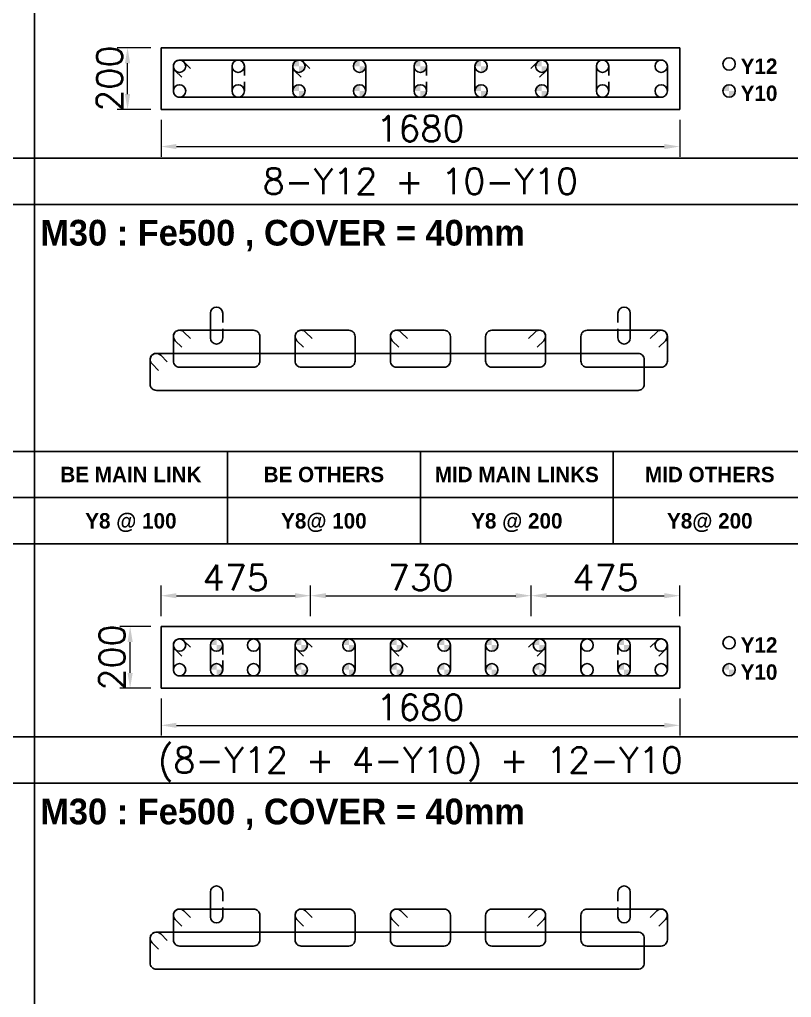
# Model space of a CAD drawing. Header units: millimetres. Extents: x -28707963 to -28231469, y 696001 to 896471.
# Drawn here: x -28322930 to -28315430, y 855714 to 865218 of the extents above; entities that cross this region are included whole.
import ezdxf
from ezdxf.enums import TextEntityAlignment as Align

# ---------------------------------------------------------------- set-up
doc = ezdxf.new("R2010")
doc.units = ezdxf.units.MM
doc.header["$MEASUREMENT"] = 0
doc.header["$PDMODE"] = 34
doc.header["$PDSIZE"] = -8
doc.layers.get('0').update_dxf_attribs({"lineweight": 5})
for name, color, linetype in [('09 COL TEXT-SCH', 2, 'Continuous'), ('14 REINF', 6, 'Continuous'), ('22 TABLE FRAME', 5, 'Continuous'), ('23 STIRRUPS', 5, 'Continuous'), ('TEXT', 4, 'Continuous')]:
    doc.layers.add(name, color=color, linetype=linetype)
doc.layers.add('19 COLUMN', color=1, linetype='Continuous', lineweight=25)
doc.styles.add('adani bold', font='')
doc.styles.add('ROMANS', font='simplex.shx')
doc.styles.get('adani bold').set_extended_font_data('Adani Bold', bold=True)
doc.dimstyles.new('D 50', dxfattribs={"dimscale": 100, "dimtxt": 3, "dimasz": 1.5, "dimexe": 1, "dimexo": 1, "dimgap": 0.5, "dimtad": 1, "dimdec": 0, "dimdsep": 46, "dimtxsty": 'ROMANS', "dimcen": 2.5, "dimclrd": 5, "dimclre": 5, "dimclrt": 4, "dimadec": 0, "dimazin": 0, "dimtfac": 1, "dimtdec": 0, "dimtmove": 0, "dimatfit": 3, "dimfxl": 1, "dimlwd": 0, "dimlwe": 0, "dimarcsym": 0})

# ---------------------------------------------------------------- blocks, each defined once
blk = doc.blocks.new('*D51')
at = {"color": 5, "lineweight": 0, "transparency": 16777216}
for p, q in [((-28321556.1, 858618.4), (-28321556.1, 858258.4)), ((-28316516.1, 858618.4), (-28316516.1, 858258.4)), ((-28321406.1, 858358.4), (-28316666.1, 858358.4))]:
    blk.add_line(p, q, dxfattribs=at)
at = {"color": 5, "transparency": 16777216}
for points in [[(-28321406.1, 858383.4), (-28321406.1, 858333.4), (-28321556.1, 858358.4)], [(-28316666.1, 858333.4), (-28316666.1, 858383.4), (-28316516.1, 858358.4)]]:
    blk.add_solid(points, dxfattribs=at)
at = {"layer": 'Defpoints', "color": 0, "transparency": 16777216}
for p in [(-28321556.1, 858718.4), (-28316516.1, 858718.4), (-28316516.1, 858358.4)]:
    blk.add_point(p, dxfattribs=at)
at = {"color": 4, "transparency": 16777216, "insert": (-28319036.1, 858533.4), "char_height": 250, "attachment_point": 5, "style": 'ROMANS'}
blk.add_mtext('1680', dxfattribs=at)
blk = doc.blocks.new('*D327')
at = {"color": 5, "lineweight": 0, "transparency": 16777216}
for p, q in [((-28321556.1, 859418.4), (-28321556.1, 859718.4)), ((-28320103.8, 859418.4), (-28320103.8, 859718.4)), ((-28321406.1, 859618.4), (-28320253.8, 859618.4))]:
    blk.add_line(p, q, dxfattribs=at)
at = {"color": 5, "transparency": 16777216}
for points in [[(-28321406.1, 859643.4), (-28321406.1, 859593.4), (-28321556.1, 859618.4)], [(-28320253.8, 859593.4), (-28320253.8, 859643.4), (-28320103.8, 859618.4)]]:
    blk.add_solid(points, dxfattribs=at)
at = {"layer": 'Defpoints', "color": 0, "transparency": 16777216}
for p in [(-28320103.8, 859618.4), (-28321556.1, 859318.4), (-28320103.8, 859318.4)]:
    blk.add_point(p, dxfattribs=at)
at = {"color": 4, "transparency": 16777216, "insert": (-28320829.9, 859793.4), "char_height": 250, "attachment_point": 5, "style": 'ROMANS'}
blk.add_mtext('475', dxfattribs=at)
blk = doc.blocks.new('*D328')
at = {"color": 5, "lineweight": 0, "transparency": 16777216}
for p, q in [((-28320103.8, 859418.4), (-28320103.8, 859718.4)), ((-28317959.6, 859418.4), (-28317959.6, 859718.4)), ((-28319953.8, 859618.4), (-28318109.6, 859618.4))]:
    blk.add_line(p, q, dxfattribs=at)
at = {"color": 5, "transparency": 16777216}
for points in [[(-28319953.8, 859643.4), (-28319953.8, 859593.4), (-28320103.8, 859618.4)], [(-28318109.6, 859593.4), (-28318109.6, 859643.4), (-28317959.6, 859618.4)]]:
    blk.add_solid(points, dxfattribs=at)
at = {"layer": 'Defpoints', "color": 0, "transparency": 16777216}
for p in [(-28317959.6, 859618.4), (-28320103.8, 859318.4), (-28317959.6, 859318.4)]:
    blk.add_point(p, dxfattribs=at)
at = {"color": 4, "transparency": 16777216, "insert": (-28319031.7, 859793.4), "char_height": 250, "attachment_point": 5, "style": 'ROMANS'}
blk.add_mtext('730', dxfattribs=at)
blk = doc.blocks.new('*D329')
at = {"color": 5, "lineweight": 0, "transparency": 16777216}
for p, q in [((-28317959.6, 859418.4), (-28317959.6, 859718.4)), ((-28316516.1, 859418.4), (-28316516.1, 859718.4)), ((-28317809.6, 859618.4), (-28316666.1, 859618.4))]:
    blk.add_line(p, q, dxfattribs=at)
at = {"color": 5, "transparency": 16777216}
for points in [[(-28317809.6, 859643.4), (-28317809.6, 859593.4), (-28317959.6, 859618.4)], [(-28316666.1, 859593.4), (-28316666.1, 859643.4), (-28316516.1, 859618.4)]]:
    blk.add_solid(points, dxfattribs=at)
at = {"layer": 'Defpoints', "color": 0, "transparency": 16777216}
for p in [(-28316516.1, 859618.4), (-28317959.6, 859318.4), (-28316516.1, 859318.4)]:
    blk.add_point(p, dxfattribs=at)
at = {"color": 4, "transparency": 16777216, "insert": (-28317237.8, 859793.4), "char_height": 250, "attachment_point": 5, "style": 'ROMANS'}
blk.add_mtext('475', dxfattribs=at)
blk = doc.blocks.new('*D330')
at = {"color": 5, "lineweight": 0, "transparency": 16777216}
for p, q in [((-28321656.1, 859318.4), (-28321956.1, 859318.4)), ((-28321856.1, 858868.4), (-28321856.1, 859168.4)), ((-28321656.1, 858718.4), (-28321956.1, 858718.4))]:
    blk.add_line(p, q, dxfattribs=at)
at = {"color": 5, "transparency": 16777216}
for points in [[(-28321831.1, 859168.4), (-28321881.1, 859168.4), (-28321856.1, 859318.4)], [(-28321881.1, 858868.4), (-28321831.1, 858868.4), (-28321856.1, 858718.4)]]:
    blk.add_solid(points, dxfattribs=at)
at = {"layer": 'Defpoints', "color": 0, "transparency": 16777216}
for p in [(-28321856.1, 859318.4), (-28321556.1, 859318.4), (-28321556.1, 858718.4)]:
    blk.add_point(p, dxfattribs=at)
at = {"color": 4, "transparency": 16777216, "insert": (-28322031.1, 859018.4), "char_height": 250, "attachment_point": 5, "rotation": 90, "style": 'ROMANS'}
blk.add_mtext('200', dxfattribs=at)
blk = doc.blocks.new('*D826')
at = {"color": 5, "lineweight": 0, "transparency": 16777216}
for p, q in [((-28321556.1, 864243.4), (-28321556.1, 863883.4)), ((-28316516.1, 864243.4), (-28316516.1, 863883.4)), ((-28321406.1, 863983.4), (-28316666.1, 863983.4))]:
    blk.add_line(p, q, dxfattribs=at)
at = {"color": 5, "transparency": 16777216}
for points in [[(-28321406.1, 864008.4), (-28321406.1, 863958.4), (-28321556.1, 863983.4)], [(-28316666.1, 863958.4), (-28316666.1, 864008.4), (-28316516.1, 863983.4)]]:
    blk.add_solid(points, dxfattribs=at)
at = {"layer": 'Defpoints', "color": 0, "transparency": 16777216}
for p in [(-28321556.1, 864343.4), (-28316516.1, 864343.4), (-28316516.1, 863983.4)]:
    blk.add_point(p, dxfattribs=at)
at = {"color": 4, "transparency": 16777216, "insert": (-28319036.1, 864158.4), "char_height": 250, "attachment_point": 5, "style": 'ROMANS'}
blk.add_mtext('1680', dxfattribs=at)
blk = doc.blocks.new('*D847')
at = {"color": 5, "lineweight": 0, "transparency": 16777216}
for p, q in [((-28321656.1, 864943.4), (-28321981.1, 864943.4)), ((-28321881.1, 864493.4), (-28321881.1, 864793.4)), ((-28321656.1, 864343.4), (-28321981.1, 864343.4))]:
    blk.add_line(p, q, dxfattribs=at)
at = {"color": 5, "transparency": 16777216}
for points in [[(-28321856.1, 864793.4), (-28321906.1, 864793.4), (-28321881.1, 864943.4)], [(-28321906.1, 864493.4), (-28321856.1, 864493.4), (-28321881.1, 864343.4)]]:
    blk.add_solid(points, dxfattribs=at)
at = {"layer": 'Defpoints', "color": 0, "transparency": 16777216}
for p in [(-28321881.1, 864943.4), (-28321556.1, 864943.4), (-28321556.1, 864343.4)]:
    blk.add_point(p, dxfattribs=at)
at = {"color": 4, "transparency": 16777216, "insert": (-28322056.1, 864643.4), "char_height": 250, "attachment_point": 5, "rotation": 90, "style": 'ROMANS'}
blk.add_mtext('200', dxfattribs=at)

msp = doc.modelspace()

# ---------------------------------------------------------------- hatches: boundary and pattern name
at = {"layer": '14 REINF'}
h = msp.add_hatch(color=6, dxfattribs=at)
edge = h.paths.add_edge_path(flags=0)
edge.add_line((-28320276.1, 864763.4), (-28320216.1, 864763.4))
edge.add_line((-28320216.1, 864763.4), (-28320216.1, 864823.4))
edge.add_arc((-28320216.1, 864763.4), 60, 90, 180)
edge = h.paths.add_edge_path(flags=0)
edge.add_line((-28320156.1, 864763.4), (-28320216.1, 864763.4))
edge.add_line((-28320216.1, 864763.4), (-28320216.1, 864703.4))
edge.add_arc((-28320216.1, 864763.4), 60, 270, 360)
h = msp.add_hatch(color=6, dxfattribs=at)
edge = h.paths.add_edge_path(flags=0)
edge.add_line((-28319686.1, 864763.4), (-28319626.1, 864763.4))
edge.add_line((-28319626.1, 864763.4), (-28319626.1, 864823.4))
edge.add_arc((-28319626.1, 864763.4), 60, 90, 180)
edge = h.paths.add_edge_path(flags=0)
edge.add_line((-28319566.1, 864763.4), (-28319626.1, 864763.4))
edge.add_line((-28319626.1, 864763.4), (-28319626.1, 864703.4))
edge.add_arc((-28319626.1, 864763.4), 60, 270, 360)
h = msp.add_hatch(color=6, dxfattribs=at)
edge = h.paths.add_edge_path(flags=0)
edge.add_line((-28319096.1, 864763.4), (-28319036.1, 864763.4))
edge.add_line((-28319036.1, 864763.4), (-28319036.1, 864823.4))
edge.add_arc((-28319036.1, 864763.4), 60, 90, 180)
edge = h.paths.add_edge_path(flags=0)
edge.add_line((-28318976.1, 864763.4), (-28319036.1, 864763.4))
edge.add_line((-28319036.1, 864763.4), (-28319036.1, 864703.4))
edge.add_arc((-28319036.1, 864763.4), 60, 270, 360)
h = msp.add_hatch(color=6, dxfattribs=at)
edge = h.paths.add_edge_path(flags=0)
edge.add_line((-28318506.1, 864763.4), (-28318446.1, 864763.4))
edge.add_line((-28318446.1, 864763.4), (-28318446.1, 864823.4))
edge.add_arc((-28318446.1, 864763.4), 60, 90, 180)
edge = h.paths.add_edge_path(flags=0)
edge.add_line((-28318386.1, 864763.4), (-28318446.1, 864763.4))
edge.add_line((-28318446.1, 864763.4), (-28318446.1, 864703.4))
edge.add_arc((-28318446.1, 864763.4), 60, 270, 360)
h = msp.add_hatch(color=6, dxfattribs=at)
edge = h.paths.add_edge_path(flags=0)
edge.add_line((-28317916.1, 864763.4), (-28317856.1, 864763.4))
edge.add_line((-28317856.1, 864763.4), (-28317856.1, 864823.4))
edge.add_arc((-28317856.1, 864763.4), 60, 90, 180)
edge = h.paths.add_edge_path(flags=0)
edge.add_line((-28317796.1, 864763.4), (-28317856.1, 864763.4))
edge.add_line((-28317856.1, 864763.4), (-28317856.1, 864703.4))
edge.add_arc((-28317856.1, 864763.4), 60, 270, 360)
h = msp.add_hatch(color=6, dxfattribs=at)
edge = h.paths.add_edge_path(flags=0)
edge.add_line((-28320276.1, 864523.4), (-28320216.1, 864523.4))
edge.add_line((-28320216.1, 864523.4), (-28320216.1, 864583.4))
edge.add_arc((-28320216.1, 864523.4), 60, 90, 180)
edge = h.paths.add_edge_path(flags=0)
edge.add_line((-28320156.1, 864523.4), (-28320216.1, 864523.4))
edge.add_line((-28320216.1, 864523.4), (-28320216.1, 864463.4))
edge.add_arc((-28320216.1, 864523.4), 60, 270, 360)
h = msp.add_hatch(color=6, dxfattribs=at)
edge = h.paths.add_edge_path(flags=0)
edge.add_line((-28319686.1, 864523.4), (-28319626.1, 864523.4))
edge.add_line((-28319626.1, 864523.4), (-28319626.1, 864583.4))
edge.add_arc((-28319626.1, 864523.4), 60, 90, 180)
edge = h.paths.add_edge_path(flags=0)
edge.add_line((-28319566.1, 864523.4), (-28319626.1, 864523.4))
edge.add_line((-28319626.1, 864523.4), (-28319626.1, 864463.4))
edge.add_arc((-28319626.1, 864523.4), 60, 270, 360)
h = msp.add_hatch(color=6, dxfattribs=at)
edge = h.paths.add_edge_path(flags=0)
edge.add_line((-28319096.1, 864523.4), (-28319036.1, 864523.4))
edge.add_line((-28319036.1, 864523.4), (-28319036.1, 864583.4))
edge.add_arc((-28319036.1, 864523.4), 60, 90, 180)
edge = h.paths.add_edge_path(flags=0)
edge.add_line((-28318976.1, 864523.4), (-28319036.1, 864523.4))
edge.add_line((-28319036.1, 864523.4), (-28319036.1, 864463.4))
edge.add_arc((-28319036.1, 864523.4), 60, 270, 360)
h = msp.add_hatch(color=6, dxfattribs=at)
edge = h.paths.add_edge_path(flags=0)
edge.add_line((-28318506.1, 864523.4), (-28318446.1, 864523.4))
edge.add_line((-28318446.1, 864523.4), (-28318446.1, 864583.4))
edge.add_arc((-28318446.1, 864523.4), 60, 90, 180)
edge = h.paths.add_edge_path(flags=0)
edge.add_line((-28318386.1, 864523.4), (-28318446.1, 864523.4))
edge.add_line((-28318446.1, 864523.4), (-28318446.1, 864463.4))
edge.add_arc((-28318446.1, 864523.4), 60, 270, 360)
h = msp.add_hatch(color=6, dxfattribs=at)
edge = h.paths.add_edge_path(flags=0)
edge.add_line((-28317916.1, 864523.4), (-28317856.1, 864523.4))
edge.add_line((-28317856.1, 864523.4), (-28317856.1, 864583.4))
edge.add_arc((-28317856.1, 864523.4), 60, 90, 180)
edge = h.paths.add_edge_path(flags=0)
edge.add_line((-28317796.1, 864523.4), (-28317856.1, 864523.4))
edge.add_line((-28317856.1, 864523.4), (-28317856.1, 864463.4))
edge.add_arc((-28317856.1, 864523.4), 60, 270, 360)
h = msp.add_hatch(color=6, dxfattribs=at)
edge = h.paths.add_edge_path(flags=0)
edge.add_line((-28316096.1, 864523.4), (-28316036.1, 864523.4))
edge.add_line((-28316036.1, 864523.4), (-28316036.1, 864583.4))
edge.add_arc((-28316036.1, 864523.4), 60, 90, 180)
edge = h.paths.add_edge_path(flags=0)
edge.add_line((-28315976.1, 864523.4), (-28316036.1, 864523.4))
edge.add_line((-28316036.1, 864523.4), (-28316036.1, 864463.4))
edge.add_arc((-28316036.1, 864523.4), 60, 270, 360)
h = msp.add_hatch(color=6, dxfattribs=at)
edge = h.paths.add_edge_path(flags=0)
edge.add_line((-28321076.1, 859138.4), (-28321016.1, 859138.4))
edge.add_line((-28321016.1, 859138.4), (-28321016.1, 859198.4))
edge.add_arc((-28321016.1, 859138.4), 60, 90, 180)
edge = h.paths.add_edge_path(flags=0)
edge.add_line((-28320956.1, 859138.4), (-28321016.1, 859138.4))
edge.add_line((-28321016.1, 859138.4), (-28321016.1, 859078.4))
edge.add_arc((-28321016.1, 859138.4), 60, 270, 360)
h = msp.add_hatch(color=6, dxfattribs=at)
edge = h.paths.add_edge_path(flags=0)
edge.add_line((-28320253.2, 859138.4), (-28320193.2, 859138.4))
edge.add_line((-28320193.2, 859138.4), (-28320193.2, 859198.4))
edge.add_arc((-28320193.2, 859138.4), 60, 90, 180)
edge = h.paths.add_edge_path(flags=0)
edge.add_line((-28320133.2, 859138.4), (-28320193.2, 859138.4))
edge.add_line((-28320193.2, 859138.4), (-28320193.2, 859078.4))
edge.add_arc((-28320193.2, 859138.4), 60, 270, 360)
h = msp.add_hatch(color=6, dxfattribs=at)
edge = h.paths.add_edge_path(flags=0)
edge.add_line((-28319790.4, 859138.4), (-28319730.4, 859138.4))
edge.add_line((-28319730.4, 859138.4), (-28319730.4, 859198.4))
edge.add_arc((-28319730.4, 859138.4), 60, 90, 180)
edge = h.paths.add_edge_path(flags=0)
edge.add_line((-28319670.4, 859138.4), (-28319730.4, 859138.4))
edge.add_line((-28319730.4, 859138.4), (-28319730.4, 859078.4))
edge.add_arc((-28319730.4, 859138.4), 60, 270, 360)
h = msp.add_hatch(color=6, dxfattribs=at)
edge = h.paths.add_edge_path(flags=0)
edge.add_line((-28319327.5, 859138.4), (-28319267.5, 859138.4))
edge.add_line((-28319267.5, 859138.4), (-28319267.5, 859198.4))
edge.add_arc((-28319267.5, 859138.4), 60, 90, 180)
edge = h.paths.add_edge_path(flags=0)
edge.add_line((-28319207.5, 859138.4), (-28319267.5, 859138.4))
edge.add_line((-28319267.5, 859138.4), (-28319267.5, 859078.4))
edge.add_arc((-28319267.5, 859138.4), 60, 270, 360)
h = msp.add_hatch(color=6, dxfattribs=at)
edge = h.paths.add_edge_path(flags=0)
edge.add_line((-28318864.7, 859138.4), (-28318804.7, 859138.4))
edge.add_line((-28318804.7, 859138.4), (-28318804.7, 859198.4))
edge.add_arc((-28318804.7, 859138.4), 60, 90, 180)
edge = h.paths.add_edge_path(flags=0)
edge.add_line((-28318744.7, 859138.4), (-28318804.7, 859138.4))
edge.add_line((-28318804.7, 859138.4), (-28318804.7, 859078.4))
edge.add_arc((-28318804.7, 859138.4), 60, 270, 360)
h = msp.add_hatch(color=6, dxfattribs=at)
edge = h.paths.add_edge_path(flags=0)
edge.add_line((-28318401.8, 859138.4), (-28318341.8, 859138.4))
edge.add_line((-28318341.8, 859138.4), (-28318341.8, 859198.4))
edge.add_arc((-28318341.8, 859138.4), 60, 90, 180)
edge = h.paths.add_edge_path(flags=0)
edge.add_line((-28318281.8, 859138.4), (-28318341.8, 859138.4))
edge.add_line((-28318341.8, 859138.4), (-28318341.8, 859078.4))
edge.add_arc((-28318341.8, 859138.4), 60, 270, 360)
h = msp.add_hatch(color=6, dxfattribs=at)
edge = h.paths.add_edge_path(flags=0)
edge.add_line((-28317939, 859138.4), (-28317879, 859138.4))
edge.add_line((-28317879, 859138.4), (-28317879, 859198.4))
edge.add_arc((-28317879, 859138.4), 60, 90, 180)
edge = h.paths.add_edge_path(flags=0)
edge.add_line((-28317819, 859138.4), (-28317879, 859138.4))
edge.add_line((-28317879, 859138.4), (-28317879, 859078.4))
edge.add_arc((-28317879, 859138.4), 60, 270, 360)
h = msp.add_hatch(color=6, dxfattribs=at)
edge = h.paths.add_edge_path(flags=0)
edge.add_line((-28317116.1, 859138.4), (-28317056.1, 859138.4))
edge.add_line((-28317056.1, 859138.4), (-28317056.1, 859198.4))
edge.add_arc((-28317056.1, 859138.4), 60, 90, 180)
edge = h.paths.add_edge_path(flags=0)
edge.add_line((-28316996.1, 859138.4), (-28317056.1, 859138.4))
edge.add_line((-28317056.1, 859138.4), (-28317056.1, 859078.4))
edge.add_arc((-28317056.1, 859138.4), 60, 270, 360)
h = msp.add_hatch(color=6, dxfattribs=at)
edge = h.paths.add_edge_path(flags=0)
edge.add_line((-28321076.1, 858898.4), (-28321016.1, 858898.4))
edge.add_line((-28321016.1, 858898.4), (-28321016.1, 858958.4))
edge.add_arc((-28321016.1, 858898.4), 60, 90, 180)
edge = h.paths.add_edge_path(flags=0)
edge.add_line((-28320956.1, 858898.4), (-28321016.1, 858898.4))
edge.add_line((-28321016.1, 858898.4), (-28321016.1, 858838.4))
edge.add_arc((-28321016.1, 858898.4), 60, 270, 360)
h = msp.add_hatch(color=6, dxfattribs=at)
edge = h.paths.add_edge_path(flags=0)
edge.add_line((-28320253.2, 858898.4), (-28320193.2, 858898.4))
edge.add_line((-28320193.2, 858898.4), (-28320193.2, 858958.4))
edge.add_arc((-28320193.2, 858898.4), 60, 90, 180)
edge = h.paths.add_edge_path(flags=0)
edge.add_line((-28320133.2, 858898.4), (-28320193.2, 858898.4))
edge.add_line((-28320193.2, 858898.4), (-28320193.2, 858838.4))
edge.add_arc((-28320193.2, 858898.4), 60, 270, 360)
h = msp.add_hatch(color=6, dxfattribs=at)
edge = h.paths.add_edge_path(flags=0)
edge.add_line((-28319790.4, 858898.4), (-28319730.4, 858898.4))
edge.add_line((-28319730.4, 858898.4), (-28319730.4, 858958.4))
edge.add_arc((-28319730.4, 858898.4), 60, 90, 180)
edge = h.paths.add_edge_path(flags=0)
edge.add_line((-28319670.4, 858898.4), (-28319730.4, 858898.4))
edge.add_line((-28319730.4, 858898.4), (-28319730.4, 858838.4))
edge.add_arc((-28319730.4, 858898.4), 60, 270, 360)
h = msp.add_hatch(color=6, dxfattribs=at)
edge = h.paths.add_edge_path(flags=0)
edge.add_line((-28319327.5, 858898.4), (-28319267.5, 858898.4))
edge.add_line((-28319267.5, 858898.4), (-28319267.5, 858958.4))
edge.add_arc((-28319267.5, 858898.4), 60, 90, 180)
edge = h.paths.add_edge_path(flags=0)
edge.add_line((-28319207.5, 858898.4), (-28319267.5, 858898.4))
edge.add_line((-28319267.5, 858898.4), (-28319267.5, 858838.4))
edge.add_arc((-28319267.5, 858898.4), 60, 270, 360)
h = msp.add_hatch(color=6, dxfattribs=at)
edge = h.paths.add_edge_path(flags=0)
edge.add_line((-28318864.7, 858898.4), (-28318804.7, 858898.4))
edge.add_line((-28318804.7, 858898.4), (-28318804.7, 858958.4))
edge.add_arc((-28318804.7, 858898.4), 60, 90, 180)
edge = h.paths.add_edge_path(flags=0)
edge.add_line((-28318744.7, 858898.4), (-28318804.7, 858898.4))
edge.add_line((-28318804.7, 858898.4), (-28318804.7, 858838.4))
edge.add_arc((-28318804.7, 858898.4), 60, 270, 360)
h = msp.add_hatch(color=6, dxfattribs=at)
edge = h.paths.add_edge_path(flags=0)
edge.add_line((-28318401.8, 858898.4), (-28318341.8, 858898.4))
edge.add_line((-28318341.8, 858898.4), (-28318341.8, 858958.4))
edge.add_arc((-28318341.8, 858898.4), 60, 90, 180)
edge = h.paths.add_edge_path(flags=0)
edge.add_line((-28318281.8, 858898.4), (-28318341.8, 858898.4))
edge.add_line((-28318341.8, 858898.4), (-28318341.8, 858838.4))
edge.add_arc((-28318341.8, 858898.4), 60, 270, 360)
h = msp.add_hatch(color=6, dxfattribs=at)
edge = h.paths.add_edge_path(flags=0)
edge.add_line((-28317939, 858898.4), (-28317879, 858898.4))
edge.add_line((-28317879, 858898.4), (-28317879, 858958.4))
edge.add_arc((-28317879, 858898.4), 60, 90, 180)
edge = h.paths.add_edge_path(flags=0)
edge.add_line((-28317819, 858898.4), (-28317879, 858898.4))
edge.add_line((-28317879, 858898.4), (-28317879, 858838.4))
edge.add_arc((-28317879, 858898.4), 60, 270, 360)
h = msp.add_hatch(color=6, dxfattribs=at)
edge = h.paths.add_edge_path(flags=0)
edge.add_line((-28317116.1, 858898.4), (-28317056.1, 858898.4))
edge.add_line((-28317056.1, 858898.4), (-28317056.1, 858958.4))
edge.add_arc((-28317056.1, 858898.4), 60, 90, 180)
edge = h.paths.add_edge_path(flags=0)
edge.add_line((-28316996.1, 858898.4), (-28317056.1, 858898.4))
edge.add_line((-28317056.1, 858898.4), (-28317056.1, 858838.4))
edge.add_arc((-28317056.1, 858898.4), 60, 270, 360)
h = msp.add_hatch(color=6, dxfattribs=at)
edge = h.paths.add_edge_path(flags=0)
edge.add_line((-28316096.1, 858898.4), (-28316036.1, 858898.4))
edge.add_line((-28316036.1, 858898.4), (-28316036.1, 858958.4))
edge.add_arc((-28316036.1, 858898.4), 60, 90, 180)
edge = h.paths.add_edge_path(flags=0)
edge.add_line((-28315976.1, 858898.4), (-28316036.1, 858898.4))
edge.add_line((-28316036.1, 858898.4), (-28316036.1, 858838.4))
edge.add_arc((-28316036.1, 858898.4), 60, 270, 360)

# ---------------------------------------------------------------- linework, layer by layer
at = {"layer": '14 REINF', "color": 6}
for centre in [(-28321376.1, 864763.4), (-28320806.1, 864763.4), (-28320216.1, 864763.4), (-28319626.1, 864763.4), (-28319036.1, 864763.4), (-28318446.1, 864763.4), (-28317856.1, 864763.4), (-28317266.1, 864763.4), (-28316696.1, 864763.4), (-28316036.1, 864785.9), (-28321376.1, 864523.4), (-28320806.1, 864523.4), (-28320216.1, 864523.4), (-28319626.1, 864523.4), (-28319036.1, 864523.4), (-28318446.1, 864523.4), (-28317856.1, 864523.4), (-28317266.1, 864523.4), (-28316696.1, 864523.4), (-28316036.1, 864523.4), (-28316036.1, 859160.9), (-28321376.1, 859138.4), (-28321016.1, 859138.4), (-28320656.1, 859138.4), (-28320193.2, 859138.4), (-28319730.4, 859138.4), (-28319267.5, 859138.4), (-28318804.7, 859138.4), (-28318341.8, 859138.4), (-28317879, 859138.4), (-28317416.1, 859138.4), (-28317056.1, 859138.4), (-28316696.1, 859138.4), (-28321376.1, 858898.4), (-28321016.1, 858898.4), (-28320656.1, 858898.4), (-28320193.2, 858898.4), (-28319730.4, 858898.4), (-28319267.5, 858898.4), (-28318804.7, 858898.4), (-28318341.8, 858898.4), (-28317879, 858898.4), (-28317416.1, 858898.4), (-28317056.1, 858898.4), (-28316696.1, 858898.4), (-28316036.1, 858898.4)]:
    msp.add_circle(centre, 60, dxfattribs=at)
at = {"layer": '19 COLUMN', "color": 4}
for points in [[(-28316516.1, 864943.4), (-28321556.1, 864943.4)], [(-28321556.1, 864943.4), (-28321556.1, 864343.4)], [(-28316516.1, 864343.4), (-28316516.1, 864943.4)], [(-28321556.1, 864343.4), (-28316516.1, 864343.4)], [(-28316516.1, 859318.4), (-28321556.1, 859318.4)], [(-28321556.1, 859318.4), (-28321556.1, 858718.4)], [(-28316516.1, 858718.4), (-28316516.1, 859318.4)], [(-28321556.1, 858718.4), (-28316516.1, 858718.4)]]:
    msp.add_lwpolyline(points, dxfattribs=at)
at = {"layer": '22 TABLE FRAME', "color": 5, "linetype": 'Continuous'}
for p, q in [((-28322786.1, 886726.1), (-28322786.1, 863421.2)), ((-28330286.1, 863871.2), (-28275536.1, 863871.2)), ((-28334786.1, 863421.2), (-28245536.1, 863421.2)), ((-28322786.1, 863421.2), (-28322786.1, 788796.2)), ((-28330286.1, 861021.2), (-28245536.1, 861021.2)), ((-28320911.1, 861021.2), (-28320911.1, 860121.2)), ((-28319036.1, 861021.2), (-28319036.1, 860121.2)), ((-28317161.1, 861021.2), (-28317161.1, 860121.2)), ((-28330286.1, 860571.2), (-28245536.1, 860571.2)), ((-28330286.1, 860121.2), (-28245536.1, 860121.2)), ((-28330286.1, 858246.2), (-28245536.1, 858246.2)), ((-28334786.1, 857796.2), (-28245536.1, 857796.2))]:
    msp.add_line(p, q, dxfattribs=at)
at = {"layer": '23 STIRRUPS', "color": 5}
for points in [[(-28321354.9, 864657.3), (-28321418.5, 864720.9, -0.668178), (-28321376.1, 864823.4), (-28316696.1, 864823.4, -0.414214), (-28316636.1, 864763.4), (-28316636.1, 864523.4, -0.414214), (-28316696.1, 864463.4), (-28321376.1, 864463.4, -0.414214), (-28321436.1, 864523.4), (-28321436.1, 864763.4, -0.668179), (-28321333.7, 864805.8), (-28321270, 864742.1)], [(-28320746.1, 864613.4), (-28320746.1, 864523.4, -1), (-28320866.1, 864523.4), (-28320866.1, 864763.4, -1), (-28320746.1, 864763.4), (-28320746.1, 864673.4)], [(-28320194.9, 864657.3), (-28320258.5, 864720.9, -0.668042), (-28320216.1, 864823.4), (-28319626.1, 864823.4, -0.414104), (-28319566.1, 864763.4), (-28319566.1, 864523.4, -0.414104), (-28319626.1, 864463.4), (-28320216.1, 864463.4, -0.414104), (-28320276.1, 864523.4), (-28320276.1, 864763.4, -0.668179), (-28320173.6, 864805.8), (-28320110, 864742.1)], [(-28318976.1, 864613.4), (-28318976.1, 864523.4, -1), (-28319096.1, 864523.4), (-28319096.1, 864763.4, -1), (-28318976.1, 864763.4), (-28318976.1, 864673.4)], [(-28317962.2, 864742.1), (-28317898.6, 864805.8, -0.668179), (-28317796.1, 864763.4), (-28317796.1, 864523.4, -0.414104), (-28317856.1, 864463.4), (-28318446.1, 864463.4, -0.414104), (-28318506.1, 864523.4), (-28318506.1, 864763.4, -0.414104), (-28318446.1, 864823.4), (-28317856.1, 864823.4, -0.668042), (-28317813.7, 864720.9), (-28317877.3, 864657.3)], [(-28317206.1, 864613.4), (-28317206.1, 864523.4, -1), (-28317326.1, 864523.4), (-28317326.1, 864763.4, -1), (-28317206.1, 864763.4), (-28317206.1, 864673.4)], [(-28320956.1, 862213.4), (-28320956.1, 862123.4, -1), (-28321076.1, 862123.4), (-28321076.1, 862363.4, -1), (-28320956.1, 862363.4), (-28320956.1, 862273.4)], [(-28317116.1, 862273.4), (-28317116.1, 862363.4, -1), (-28316996.1, 862363.4), (-28316996.1, 862123.4, -1), (-28317116.1, 862123.4), (-28317116.1, 862213.4)], [(-28321354.9, 862032.3), (-28321418.5, 862095.9, -0.668178), (-28321376.1, 862198.4), (-28320656.1, 862198.4, -0.414214), (-28320596.1, 862138.4), (-28320596.1, 861898.4, -0.414214), (-28320656.1, 861838.4), (-28321376.1, 861838.4, -0.414214), (-28321436.1, 861898.4), (-28321436.1, 862138.4, -0.668179), (-28321333.7, 862180.8), (-28321270, 862117.1)], [(-28320172.1, 862032.3), (-28320235.7, 862095.9, -0.668359), (-28320193.2, 862198.4), (-28319730.4, 862198.4, -0.41425), (-28319670.4, 862138.4), (-28319670.4, 861898.4, -0.41425), (-28319730.4, 861838.4), (-28320193.2, 861838.4, -0.41436), (-28320253.2, 861898.4), (-28320253.2, 862138.4, -0.668179), (-28320150.8, 862180.8), (-28320087.2, 862117.1)], [(-28319246.3, 862032.3), (-28319310, 862095.9, -0.668314), (-28319267.5, 862198.4), (-28318804.7, 862198.4, -0.414323), (-28318744.7, 862138.4), (-28318744.7, 861898.4, -0.414323), (-28318804.7, 861838.4), (-28319267.5, 861838.4, -0.414323), (-28319327.5, 861898.4), (-28319327.5, 862138.4, -0.668179), (-28319225.1, 862180.8), (-28319161.5, 862117.1)], [(-28317985, 862117.1), (-28317921.4, 862180.8, -0.668179), (-28317819, 862138.4), (-28317819, 861898.4, -0.41436), (-28317879, 861838.4), (-28318341.8, 861838.4, -0.41425), (-28318401.8, 861898.4), (-28318401.8, 862138.4, -0.41425), (-28318341.8, 862198.4), (-28317879, 862198.4, -0.668359), (-28317836.5, 862095.9), (-28317900.1, 862032.3)], [(-28316802.2, 862117.1), (-28316738.5, 862180.8, -0.668179), (-28316636.1, 862138.4), (-28316636.1, 861898.4, -0.414214), (-28316696.1, 861838.4), (-28317416.1, 861838.4, -0.414214), (-28317476.1, 861898.4), (-28317476.1, 862138.4, -0.414214), (-28317416.1, 862198.4), (-28316696.1, 862198.4, -0.668178), (-28316653.7, 862095.9), (-28316717.3, 862032.3)], [(-28321579.9, 861807.3), (-28321643.5, 861870.9, -0.668178), (-28321601.1, 861973.4), (-28316921.1, 861973.4, -0.414214), (-28316861.1, 861913.4), (-28316861.1, 861673.4, -0.414214), (-28316921.1, 861613.4), (-28321601.1, 861613.4, -0.414214), (-28321661.1, 861673.4), (-28321661.1, 861913.4, -0.668179), (-28321558.7, 861955.8), (-28321495, 861892.1)], [(-28321354.9, 859032.3), (-28321418.5, 859095.9, -0.668178), (-28321376.1, 859198.4), (-28316696.1, 859198.4, -0.414214), (-28316636.1, 859138.4), (-28316636.1, 858898.4, -0.414214), (-28316696.1, 858838.4), (-28321376.1, 858838.4, -0.414214), (-28321436.1, 858898.4), (-28321436.1, 859138.4, -0.668179), (-28321333.7, 859180.8), (-28321270, 859117.1)], [(-28321354.9, 859032.3), (-28321418.5, 859095.9, -0.668178), (-28321376.1, 859198.4), (-28320656.1, 859198.4, -0.414214), (-28320596.1, 859138.4), (-28320596.1, 858898.4, -0.414214), (-28320656.1, 858838.4), (-28321376.1, 858838.4, -0.414214), (-28321436.1, 858898.4), (-28321436.1, 859138.4, -0.668179), (-28321333.7, 859180.8), (-28321270, 859117.1)], [(-28320956.1, 858988.4), (-28320956.1, 858898.4, -1), (-28321076.1, 858898.4), (-28321076.1, 859138.4, -1), (-28320956.1, 859138.4), (-28320956.1, 859048.4)], [(-28320172.1, 859032.3), (-28320235.7, 859095.9, -0.668359), (-28320193.2, 859198.4), (-28319730.4, 859198.4, -0.41425), (-28319670.4, 859138.4), (-28319670.4, 858898.4, -0.41425), (-28319730.4, 858838.4), (-28320193.2, 858838.4, -0.41436), (-28320253.2, 858898.4), (-28320253.2, 859138.4, -0.668179), (-28320150.8, 859180.8), (-28320087.2, 859117.1)], [(-28319246.3, 859032.3), (-28319310, 859095.9, -0.668314), (-28319267.5, 859198.4), (-28318804.7, 859198.4, -0.414323), (-28318744.7, 859138.4), (-28318744.7, 858898.4, -0.414323), (-28318804.7, 858838.4), (-28319267.5, 858838.4, -0.414323), (-28319327.5, 858898.4), (-28319327.5, 859138.4, -0.668179), (-28319225.1, 859180.8), (-28319161.5, 859117.1)], [(-28317985, 859117.1), (-28317921.4, 859180.8, -0.668179), (-28317819, 859138.4), (-28317819, 858898.4, -0.41436), (-28317879, 858838.4), (-28318341.8, 858838.4, -0.41425), (-28318401.8, 858898.4), (-28318401.8, 859138.4, -0.41425), (-28318341.8, 859198.4), (-28317879, 859198.4, -0.668359), (-28317836.5, 859095.9), (-28317900.1, 859032.3)], [(-28316802.2, 859117.1), (-28316738.5, 859180.8, -0.668179), (-28316636.1, 859138.4), (-28316636.1, 858898.4, -0.414214), (-28316696.1, 858838.4), (-28317416.1, 858838.4, -0.414214), (-28317476.1, 858898.4), (-28317476.1, 859138.4, -0.414214), (-28317416.1, 859198.4), (-28316696.1, 859198.4, -0.668178), (-28316653.7, 859095.9), (-28316717.3, 859032.3)], [(-28317116.1, 859048.4), (-28317116.1, 859138.4, -1), (-28316996.1, 859138.4), (-28316996.1, 858898.4, -1), (-28317116.1, 858898.4), (-28317116.1, 858988.4)], [(-28320956.1, 856588.4), (-28320956.1, 856498.4, -1), (-28321076.1, 856498.4), (-28321076.1, 856738.4, -1), (-28320956.1, 856738.4), (-28320956.1, 856648.4)], [(-28317116.1, 856648.4), (-28317116.1, 856738.4, -1), (-28316996.1, 856738.4), (-28316996.1, 856498.4, -1), (-28317116.1, 856498.4), (-28317116.1, 856588.4)], [(-28321354.9, 856407.3), (-28321418.5, 856470.9, -0.668178), (-28321376.1, 856573.4), (-28320656.1, 856573.4, -0.414214), (-28320596.1, 856513.4), (-28320596.1, 856273.4, -0.414214), (-28320656.1, 856213.4), (-28321376.1, 856213.4, -0.414214), (-28321436.1, 856273.4), (-28321436.1, 856513.4, -0.668179), (-28321333.7, 856555.8), (-28321270, 856492.1)], [(-28320172.1, 856407.3), (-28320235.7, 856470.9, -0.668359), (-28320193.2, 856573.4), (-28319730.4, 856573.4, -0.41425), (-28319670.4, 856513.4), (-28319670.4, 856273.4, -0.41425), (-28319730.4, 856213.4), (-28320193.2, 856213.4, -0.41436), (-28320253.2, 856273.4), (-28320253.2, 856513.4, -0.668179), (-28320150.8, 856555.8), (-28320087.2, 856492.1)], [(-28319246.3, 856407.3), (-28319310, 856470.9, -0.668314), (-28319267.5, 856573.4), (-28318804.7, 856573.4, -0.414323), (-28318744.7, 856513.4), (-28318744.7, 856273.4, -0.414323), (-28318804.7, 856213.4), (-28319267.5, 856213.4, -0.414323), (-28319327.5, 856273.4), (-28319327.5, 856513.4, -0.668179), (-28319225.1, 856555.8), (-28319161.5, 856492.1)], [(-28317985, 856492.1), (-28317921.4, 856555.8, -0.668179), (-28317819, 856513.4), (-28317819, 856273.4, -0.41436), (-28317879, 856213.4), (-28318341.8, 856213.4, -0.41425), (-28318401.8, 856273.4), (-28318401.8, 856513.4, -0.41425), (-28318341.8, 856573.4), (-28317879, 856573.4, -0.668359), (-28317836.5, 856470.9), (-28317900.1, 856407.3)], [(-28316802.2, 856492.1), (-28316738.5, 856555.8, -0.668179), (-28316636.1, 856513.4), (-28316636.1, 856273.4, -0.414214), (-28316696.1, 856213.4), (-28317416.1, 856213.4, -0.414214), (-28317476.1, 856273.4), (-28317476.1, 856513.4, -0.414214), (-28317416.1, 856573.4), (-28316696.1, 856573.4, -0.668178), (-28316653.7, 856470.9), (-28316717.3, 856407.3)], [(-28321579.9, 856182.3), (-28321643.5, 856245.9, -0.668178), (-28321601.1, 856348.4), (-28316921.1, 856348.4, -0.414214), (-28316861.1, 856288.4), (-28316861.1, 856048.4, -0.414214), (-28316921.1, 855988.4), (-28321601.1, 855988.4, -0.414214), (-28321661.1, 856048.4), (-28321661.1, 856288.4, -0.668179), (-28321558.7, 856330.8), (-28321495, 856267.1)]]:
    msp.add_lwpolyline(points, format="xyb", dxfattribs=at)

# ---------------------------------------------------------------- texts
at = {"layer": '09 COL TEXT-SCH', "color": 3, "linetype": 'Continuous', "style": 'ROMANS'}
for s, p in [('8-Y12 + 10-Y10', (-28319036.1, 863646.2)), ('(8-Y12 + 4-Y10) + 12-Y10', (-28319036.1, 858021.2))]:
    msp.add_text(s, height=250, dxfattribs=at).set_placement(p, align=Align.MIDDLE_CENTER)
at = {"layer": 'TEXT', "style": 'adani bold'}
for s, p in [('Y12', (-28315923.6, 864763.7)), ('Y10', (-28315923.6, 864501.2)), ('Y12', (-28315923.6, 859138.7)), ('Y10', (-28315923.6, 858876.2))]:
    msp.add_text(s, height=150, dxfattribs=at).set_placement(p, align=Align.MIDDLE_LEFT)
at = {"layer": 'TEXT', "lineweight": 40, "style": 'adani bold'}
for p in [(-28322729.8, 863021.2), (-28322729.8, 857396.2)]:
    msp.add_text('M30 : Fe500 , COVER = 40mm', height=250, dxfattribs=at).set_placement(p)
at = {"layer": 'TEXT', "style": 'adani bold'}
for s, p in [('BE MAIN LINK', (-28321848.6, 860796.2)), ('BE OTHERS', (-28319973.6, 860796.2)), ('MID MAIN LINKS', (-28318098.6, 860796.2)), ('MID OTHERS', (-28316223.6, 860796.2)), ('Y8 @ 100', (-28321848.6, 860346.2)), ('Y8@ 100', (-28319973.6, 860346.2)), ('Y8 @ 200', (-28318098.6, 860346.2)), ('Y8@ 200', (-28316223.6, 860346.2))]:
    msp.add_text(s, height=150, dxfattribs=at).set_placement(p, align=Align.MIDDLE_CENTER)

# ---------------------------------------------------------------- dimensions: what is measured, and where the dimension line sits
for base, p1, p2, override, picture, middle in [((-28321881.1, 864943.4), (-28321556.1, 864343.4), (-28321556.1, 864943.4), {"dimtxt": 2.5, "dimtxsty": 'ROMANS'}, '*D847', (-28321881.1, 864643.4)), ((-28321856.1, 859318.4), (-28321556.1, 858718.4), (-28321556.1, 859318.4), {"dimtxt": 2.5}, '*D330', (-28321856.1, 859018.4))]:
    dim = msp.add_linear_dim(base=base, p1=p1, p2=p2, angle=90, text='200', dimstyle='D 50', override=override)
    dim.commit()
    dim.dimension.update_dxf_attribs({"geometry": picture, "text_midpoint": middle, "dimtype": 161})
for p1, p2, distance, text, override, picture, middle in [((-28321556.1, 864343.4), (-28316516.1, 864343.4), -360, '1680', {"dimtxt": 2.5}, '*D826', (-28319036.1, 864158.4)), ((-28321556.1, 859318.4), (-28320103.8, 859318.4), 300, '475', {"dimtxt": 2.5, "dimtxsty": 'ROMANS'}, '*D327', (-28320829.9, 859793.4)), ((-28320103.8, 859318.4), (-28317959.6, 859318.4), 300, '730', {"dimtxt": 2.5, "dimtxsty": 'ROMANS'}, '*D328', (-28319031.7, 859793.4)), ((-28317959.6, 859318.4), (-28316516.1, 859318.4), 300, '475', {"dimtxt": 2.5, "dimtxsty": 'ROMANS'}, '*D329', (-28317237.8, 859793.4)), ((-28321556.1, 858718.4), (-28316516.1, 858718.4), -360, '1680', {"dimtxt": 2.5}, '*D51', (-28319036.1, 858533.4))]:
    dim = msp.add_aligned_dim(p1=p1, p2=p2, distance=distance, text=text, dimstyle='D 50', override=override)
    dim.commit()
    dim.dimension.update_dxf_attribs({"geometry": picture, "text_midpoint": middle})

doc.saveas('drawing.dxf')
